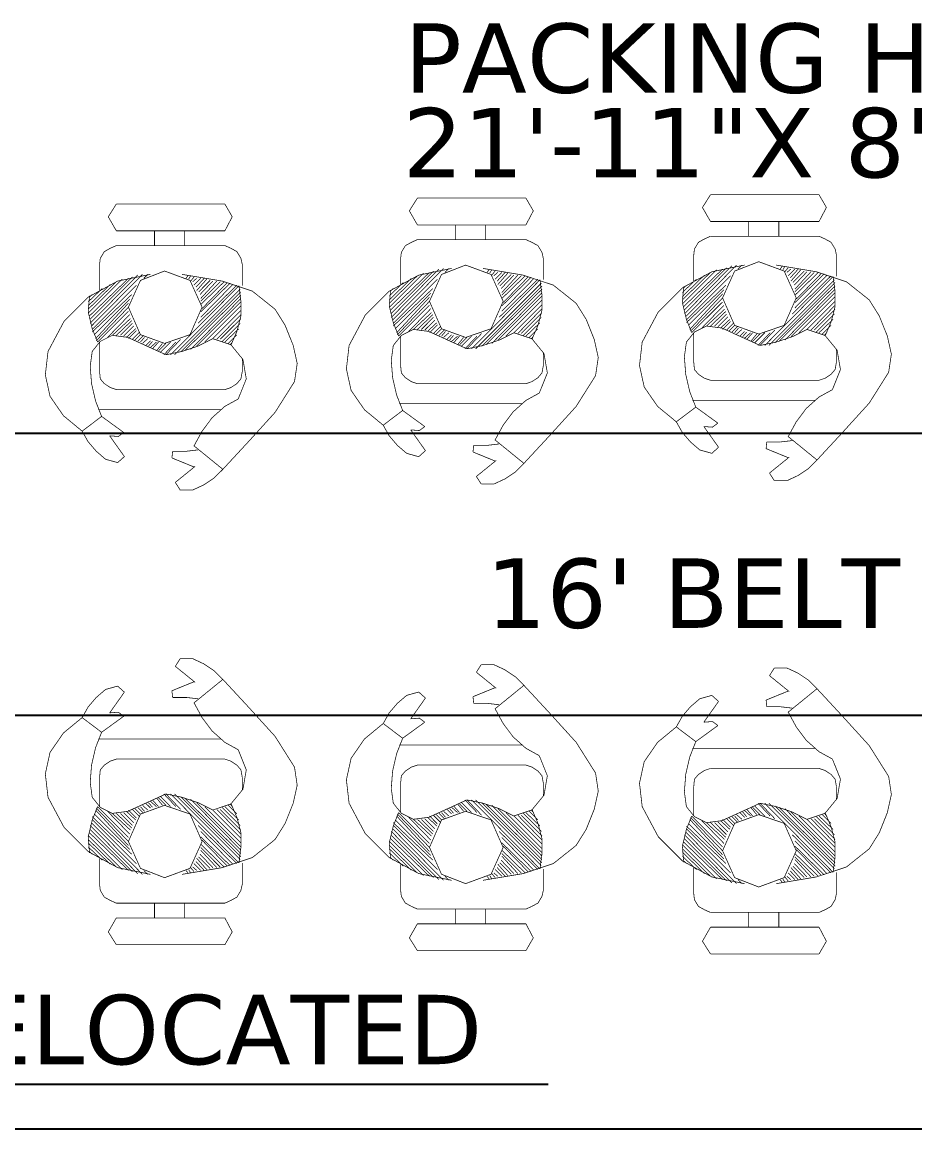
# Model space of a CAD drawing. Header units: inches. Extents: x -217 to 2701, y -906 to 3312.
# Drawn here: x 282.6 to 358.6, y 1929.2 to 2023.4 of the extents above; entities that cross this region are included whole.
import ezdxf

# ---------------------------------------------------------------- set-up
doc = ezdxf.new("R2010")
doc.units = ezdxf.units.IN
doc.header["$MEASUREMENT"] = 0
for name, color, linetype in [('COLUMN', 8, 'CONTINUOUS'), ('TEXT', 8, 'CONTINUOUS'), ('WALL', 7, 'CONTINUOUS')]:
    doc.layers.add(name, color=color, linetype=linetype)
doc.styles.add('VERDANA', font='verdana.ttf')

msp = doc.modelspace()

# ---------------------------------------------------------------- linework, layer by layer
at = {"layer": 'COLUMN', "linetype": 'Continuous'}
for p, q in [((445.986, 1988.435), (253.621, 1988.435)), ((445.986, 1964.435), (253.621, 1964.435))]:
    msp.add_line(p, q, dxfattribs=at)
at = {"layer": 'COLUMN', "linetype": 'Continuous', "const_width": 0.0614}
for points in [[(316.285, 2008.457), (315.6, 2007.371), (316.285, 2006.175)], [(325.523, 2008.457), (316.285, 2008.457)], [(325.523, 2006.175), (326.15, 2007.371), (325.523, 2008.457)], [(341.234, 2008.745), (340.548, 2007.659), (341.234, 2006.463)], [(350.471, 2008.745), (341.234, 2008.745)], [(350.471, 2006.463), (351.099, 2007.659), (350.471, 2008.745)], [(290.658, 2007.952), (289.973, 2006.866), (290.658, 2005.67)], [(299.896, 2007.952), (290.658, 2007.952)], [(299.896, 2005.67), (300.523, 2006.866), (299.896, 2007.952)], [(316.285, 2006.175), (325.523, 2006.175)], [(319.533, 2006.175), (319.533, 2004.921)], [(322.1, 2004.921), (322.1, 2006.175)], [(341.234, 2006.463), (350.471, 2006.463)], [(344.482, 2006.463), (344.482, 2005.209)], [(347.049, 2005.209), (347.049, 2006.463)], [(290.658, 2005.67), (299.896, 2005.67)], [(293.907, 2005.67), (293.907, 2004.416)], [(296.473, 2004.416), (296.473, 2005.67)], [(341.234, 2005.209), (340.72, 2004.979), (340.209, 2004.695), (339.866, 2004.126), (339.808, 2003.612)], [(341.234, 2005.209), (350.471, 2005.209)], [(351.952, 2003.612), (351.839, 2004.126), (351.496, 2004.695), (350.982, 2004.979), (350.471, 2005.209)], [(290.658, 2004.416), (290.145, 2004.187), (289.634, 2003.902), (289.291, 2003.333), (289.233, 2002.819)], [(290.658, 2004.416), (299.896, 2004.416)], [(301.377, 2002.819), (301.263, 2003.333), (300.921, 2003.902), (300.407, 2004.187), (299.896, 2004.416)], [(316.285, 2004.921), (315.771, 2004.692), (315.26, 2004.407), (314.918, 2003.838), (314.859, 2003.324)], [(316.285, 2004.921), (325.523, 2004.921)], [(327.003, 2003.324), (326.89, 2003.838), (326.547, 2004.407), (326.033, 2004.692), (325.523, 2004.921)], [(314.859, 2001.101), (314.859, 2003.324)], [(327.003, 2003.324), (327.003, 2001.502)], [(339.808, 2001.388), (339.808, 2003.612)], [(351.952, 2003.612), (351.952, 2001.789)], [(289.233, 2000.596), (289.233, 2002.819)], [(301.377, 2002.819), (301.377, 2000.996)], [(319.194, 2002.471), (316.398, 2001.899), (313.89, 2000.532), (311.837, 1998.479), (310.47, 1995.913)], [(314.061, 1998.308), (318.108, 2002.413)], [(314.174, 1998.079), (318.509, 2002.471)], [(317.313, 1999.675), (318.337, 1997.338), (320.39, 1996.598), (322.555, 1997.338), (323.583, 1999.675), (322.555, 2001.957), (320.39, 2002.756), (318.337, 2001.957), (317.313, 1999.675)], [(318.622, 2002.129), (318.964, 2002.471)], [(326.66, 1991.866), (325.523, 1991.239), (324.437, 1990.269), (323.583, 1989.128), (322.898, 1987.874), (325.351, 1985.88), (327.517, 1988.217), (329.796, 1990.725), (331.451, 1993.347), (331.68, 1994.888), (331.337, 1996.427), (330.652, 1998.137), (329.796, 1999.504), (327.86, 2001.046), (325.293, 2001.899), (321.873, 2002.471)], [(344.143, 2002.759), (341.347, 2002.187), (338.839, 2000.819), (336.786, 1998.767), (335.419, 1996.2)], [(338.952, 1999.223), (342.262, 2002.416)], [(339.01, 1998.596), (343.057, 2002.701)], [(339.01, 1998.938), (342.601, 2002.529)], [(339.123, 1998.366), (343.458, 2002.759)], [(342.262, 1999.963), (343.286, 1997.626), (345.339, 1996.886), (347.504, 1997.626), (348.532, 1999.963), (347.504, 2002.245), (345.339, 2003.043), (343.286, 2002.245), (342.262, 1999.963)], [(343.571, 2002.416), (343.913, 2002.759)], [(351.609, 1992.154), (350.471, 1991.527), (349.385, 1990.557), (348.532, 1989.416), (347.847, 1988.162), (350.3, 1986.168), (352.466, 1988.504), (354.745, 1991.013), (356.399, 1993.634), (356.629, 1995.176), (356.286, 1996.714), (355.601, 1998.424), (354.745, 1999.791), (352.808, 2001.333), (350.242, 2002.187), (346.822, 2002.759)], [(347.162, 2002.416), (347.333, 2002.642)], [(347.391, 2002.358), (347.562, 2002.642)], [(347.562, 2002.187), (347.847, 2002.529)], [(347.734, 2002.132), (348.076, 2002.416)], [(347.847, 2001.844), (348.419, 2002.416)], [(348.018, 2001.673), (348.703, 2002.416)], [(293.567, 2001.966), (290.772, 2001.394), (288.263, 2000.027), (286.211, 1997.974), (284.844, 1995.408)], [(288.263, 1998.656), (291.172, 2001.565)], [(288.376, 1998.43), (291.686, 2001.623)], [(288.435, 1997.803), (292.481, 2001.908)], [(288.435, 1998.146), (292.026, 2001.737)], [(288.548, 1997.573), (292.882, 2001.966)], [(291.686, 1999.17), (292.711, 1996.833), (294.763, 1996.093), (296.929, 1996.833), (297.957, 1999.17), (296.929, 2001.452), (294.763, 2002.251), (292.711, 2001.452), (291.686, 1999.17)], [(292.995, 2001.623), (293.338, 2001.966)], [(301.034, 1991.361), (299.896, 1990.734), (298.81, 1989.764), (297.957, 1988.623), (297.272, 1987.369), (299.725, 1985.375), (301.89, 1987.712), (304.169, 1990.22), (305.824, 1992.841), (306.054, 1994.383), (305.711, 1995.922), (305.026, 1997.632), (304.169, 1998.999), (302.233, 2000.541), (299.667, 2001.394), (296.247, 2001.966)], [(296.586, 2001.623), (296.758, 2001.85)], [(296.816, 2001.565), (296.987, 2001.85)], [(296.987, 2001.394), (297.272, 2001.737)], [(297.158, 2001.339), (297.501, 2001.623)], [(297.272, 2001.051), (297.844, 2001.623)], [(297.443, 2000.88), (298.128, 2001.623)], [(297.501, 2000.596), (298.354, 2001.565)], [(297.672, 2000.483), (298.639, 2001.452)], [(313.89, 1999.161), (316.799, 2002.07)], [(313.89, 1999.504), (316.285, 2001.844)], [(313.89, 1999.792), (315.771, 2001.615)], [(314.003, 1998.935), (317.313, 2002.129)], [(314.061, 1998.651), (317.652, 2002.242)], [(314.232, 1997.794), (317.995, 2001.556)], [(320.904, 1995.629), (326.719, 2001.502)], [(322.213, 2002.129), (322.384, 2002.355)], [(322.442, 2002.07), (322.614, 2002.355)], [(322.614, 2001.899), (322.898, 2002.242)], [(322.785, 2001.844), (323.128, 2002.129)], [(322.898, 2001.556), (323.47, 2002.129)], [(323.069, 2001.385), (323.755, 2002.129)], [(323.128, 2001.101), (323.981, 2002.07)], [(323.241, 1998.308), (326.547, 2001.556)], [(323.299, 2000.988), (324.265, 2001.957)], [(323.412, 2000.758), (324.495, 2001.899)], [(323.47, 2000.419), (324.837, 2001.899)], [(323.47, 2000.189), (325.122, 2001.844)], [(323.47, 1999.905), (325.464, 2001.844)], [(323.47, 1999.278), (325.978, 2001.728)], [(323.47, 1998.822), (326.205, 2001.615)], [(323.583, 1999.562), (325.691, 2001.728)], [(326.033, 1996.427), (326.547, 1997.623), (326.89, 1998.935), (326.89, 2000.189), (326.719, 2001.502)], [(338.839, 1999.449), (341.748, 2002.358)], [(338.839, 1999.791), (341.234, 2002.132)], [(338.839, 2000.079), (340.72, 2001.902)], [(338.839, 2000.419), (340.038, 2001.56)], [(339.181, 1998.082), (342.944, 2001.844)], [(345.853, 1995.916), (351.667, 2001.789)], [(346.195, 1995.916), (351.781, 2001.501)], [(348.076, 2001.388), (348.93, 2002.358)], [(348.19, 1998.596), (351.496, 2001.844)], [(348.248, 2001.275), (349.214, 2002.245)], [(348.361, 2001.046), (349.444, 2002.187)], [(348.419, 2000.706), (349.786, 2002.187)], [(348.419, 2000.192), (350.413, 2002.132)], [(348.419, 2000.477), (350.071, 2002.132)], [(348.419, 1999.565), (350.927, 2002.015)], [(348.419, 1999.109), (351.153, 2001.902)], [(348.532, 1999.85), (350.64, 2002.015)], [(350.982, 1996.714), (351.496, 1997.91), (351.839, 1999.223), (351.839, 2000.477), (351.667, 2001.789)], [(288.263, 1998.999), (290.658, 2001.339)], [(288.263, 1999.287), (290.145, 2001.11)], [(288.263, 1999.626), (289.463, 2000.767)], [(288.606, 1997.289), (292.368, 2001.051)], [(295.277, 1995.123), (301.092, 2000.996)], [(295.62, 1995.123), (301.205, 2000.709)], [(297.614, 1997.803), (300.921, 2001.051)], [(297.786, 2000.253), (298.868, 2001.394)], [(297.844, 1999.914), (299.211, 2001.394)], [(297.844, 1999.684), (299.495, 2001.339)], [(297.844, 1999.4), (299.838, 2001.339)], [(297.844, 1998.773), (300.352, 2001.223)], [(297.844, 1998.317), (300.578, 2001.11)], [(297.957, 1999.057), (300.064, 2001.223)], [(300.407, 1995.922), (300.921, 1997.118), (301.263, 1998.43), (301.263, 1999.684), (301.092, 2000.996)], [(313.89, 2000.131), (315.089, 2001.272)], [(314.003, 2000.645), (313.89, 1999.278), (314.232, 1997.852), (314.688, 1996.711)], [(314.003, 2000.532), (314.232, 2000.758)], [(314.232, 1997.568), (317.597, 2000.758)], [(321.246, 1995.629), (326.832, 2001.214)], [(321.757, 1995.855), (326.89, 2000.988)], [(322.1, 1995.971), (326.89, 2000.703)], [(338.952, 2000.932), (338.839, 1999.565), (339.181, 1998.14), (339.637, 1996.999)], [(338.952, 2000.819), (339.181, 2001.046)], [(339.181, 1997.855), (342.546, 2001.046)], [(339.353, 1997.626), (342.375, 2000.648)], [(346.706, 1996.142), (351.839, 2001.275)], [(347.049, 1996.259), (351.839, 2000.991)], [(347.562, 1996.372), (351.839, 2000.706)], [(288.376, 2000.14), (288.263, 1998.773), (288.606, 1997.347), (289.062, 1996.206)], [(288.376, 2000.027), (288.606, 2000.253)], [(288.606, 1997.063), (291.971, 2000.253)], [(288.777, 1996.833), (291.799, 1999.855)], [(296.131, 1995.35), (301.263, 2000.483)], [(296.473, 1995.466), (301.263, 2000.198)], [(296.987, 1995.579), (301.263, 1999.914)], [(297.501, 1995.864), (301.263, 1999.626)], [(314.404, 1997.338), (317.426, 2000.361)], [(314.517, 1996.996), (317.313, 2000.018)], [(314.575, 1996.824), (317.313, 1999.675)], [(322.614, 1996.084), (326.89, 2000.419)], [(323.128, 1996.369), (326.89, 2000.131)], [(323.81, 1996.711), (326.89, 1999.792)], [(339.466, 1997.283), (342.262, 2000.305)], [(339.524, 1997.112), (342.262, 1999.963)], [(339.637, 1996.999), (342.262, 1999.62)], [(348.076, 1996.656), (351.839, 2000.419)], [(348.758, 1996.999), (351.839, 2000.079)], [(349.444, 1997.283), (351.839, 1999.678)], [(288.89, 1996.491), (291.686, 1999.513)], [(288.949, 1996.319), (291.686, 1999.17)], [(289.062, 1996.206), (291.686, 1998.828)], [(298.183, 1996.206), (301.263, 1999.287)], [(298.868, 1996.491), (301.263, 1998.886)], [(314.688, 1996.711), (317.313, 1999.333)], [(315.545, 1997.109), (317.426, 1999.048)], [(315.942, 1997.28), (317.481, 1998.706)], [(324.495, 1996.996), (326.89, 1999.391)], [(324.837, 1996.941), (326.89, 1999.048)], [(325.122, 1996.941), (326.89, 1998.706)], [(340.494, 1997.396), (342.375, 1999.336)], [(340.891, 1997.568), (342.43, 1998.993)], [(341.234, 1997.568), (342.546, 1998.822)], [(349.786, 1997.228), (351.839, 1999.336)], [(350.071, 1997.228), (351.839, 1998.993)], [(289.918, 1996.604), (291.799, 1998.543)], [(290.316, 1996.775), (291.854, 1998.201)], [(290.658, 1996.775), (291.971, 1998.029)], [(291.001, 1996.775), (292.026, 1997.803)], [(299.211, 1996.436), (301.263, 1998.543)], [(299.495, 1996.436), (301.263, 1998.201)], [(299.667, 1996.264), (301.205, 1997.803)], [(316.285, 1997.28), (317.597, 1998.534)], [(316.627, 1997.28), (317.652, 1998.308)], [(316.912, 1997.225), (317.768, 1998.079)], [(317.141, 1997.109), (317.94, 1997.852)], [(317.313, 1996.996), (317.995, 1997.681)], [(325.293, 1996.77), (326.832, 1998.308)], [(325.523, 1996.711), (326.719, 1997.852)], [(341.576, 1997.568), (342.601, 1998.596)], [(341.861, 1997.513), (342.717, 1998.366)], [(342.09, 1997.396), (342.889, 1998.14)], [(342.262, 1997.283), (342.944, 1997.968)], [(342.601, 1997.228), (343.228, 1997.855)], [(350.242, 1997.057), (351.781, 1998.596)], [(350.471, 1996.999), (351.667, 1998.14)], [(291.628, 1996.604), (290.316, 1996.775), (289.291, 1996.264), (288.606, 1995.408), (288.435, 1994.154)], [(291.286, 1996.72), (292.142, 1997.573)], [(291.515, 1996.604), (292.313, 1997.347)], [(291.686, 1996.491), (292.368, 1997.176)], [(292.026, 1996.436), (292.653, 1997.063)], [(292.197, 1996.319), (292.711, 1996.833)], [(292.481, 1996.264), (292.995, 1996.775)], [(299.896, 1996.206), (301.092, 1997.347)], [(300.181, 1996.093), (300.921, 1996.833)], [(317.255, 1997.109), (315.942, 1997.28), (314.918, 1996.77), (314.232, 1995.913), (314.061, 1994.659)], [(317.255, 1997.109), (320.503, 1995.629), (321.873, 1995.913), (323.241, 1996.369), (324.495, 1996.996)], [(317.652, 1996.941), (318.279, 1997.568)], [(317.823, 1996.824), (318.337, 1997.338)], [(318.108, 1996.77), (318.622, 1997.28)], [(318.337, 1996.711), (318.68, 1997.109)], [(318.509, 1996.598), (318.964, 1996.996)], [(318.793, 1996.427), (319.194, 1996.824)], [(319.023, 1996.369), (319.365, 1996.77)], [(320.503, 1995.629), (321.757, 1996.941)], [(326.66, 1991.866), (327.346, 1993.576), (327.061, 1995.228), (326.033, 1996.482), (324.495, 1996.996)], [(325.807, 1996.598), (326.547, 1997.338)], [(325.978, 1996.482), (326.205, 1996.77)], [(342.203, 1997.396), (340.891, 1997.568), (339.866, 1997.057), (339.181, 1996.2), (339.01, 1994.946)], [(339.808, 1994.491), (339.808, 1996.999)], [(342.203, 1997.396), (345.452, 1995.916), (346.822, 1996.2), (348.19, 1996.656), (349.444, 1997.283)], [(342.772, 1997.112), (343.286, 1997.626)], [(343.057, 1997.057), (343.571, 1997.568)], [(343.286, 1996.999), (343.629, 1997.396)], [(343.458, 1996.886), (343.913, 1997.283)], [(343.742, 1996.714), (344.143, 1997.112)], [(343.971, 1996.656), (344.314, 1997.057)], [(344.143, 1996.543), (344.653, 1996.999)], [(344.314, 1996.43), (344.825, 1996.999)], [(344.653, 1996.259), (345.167, 1996.886)], [(344.825, 1996.259), (345.452, 1996.886)], [(344.996, 1996.142), (345.853, 1996.999)], [(345.28, 1995.916), (346.308, 1996.999)], [(345.452, 1995.916), (346.706, 1997.228)], [(351.609, 1992.154), (352.294, 1993.864), (352.01, 1995.515), (350.982, 1996.769), (349.444, 1997.283)], [(350.756, 1996.886), (351.496, 1997.626)], [(350.927, 1996.769), (351.153, 1997.057)], [(289.233, 1993.698), (289.233, 1996.206)], [(291.628, 1996.604), (294.877, 1995.123), (296.247, 1995.408), (297.614, 1995.864), (298.868, 1996.491)], [(292.711, 1996.206), (293.054, 1996.604)], [(292.882, 1996.093), (293.338, 1996.491)], [(293.167, 1995.922), (293.567, 1996.319)], [(293.396, 1995.864), (293.739, 1996.264)], [(293.567, 1995.751), (294.078, 1996.206)], [(293.739, 1995.637), (294.249, 1996.206)], [(294.078, 1995.466), (294.592, 1996.093)], [(294.249, 1995.466), (294.877, 1996.093)], [(294.421, 1995.35), (295.277, 1996.206)], [(294.705, 1995.123), (295.733, 1996.206)], [(294.877, 1995.123), (296.131, 1996.436)], [(301.034, 1991.361), (301.719, 1993.071), (301.435, 1994.723), (300.407, 1995.977), (298.868, 1996.491)], [(300.352, 1995.977), (300.578, 1996.264)], [(310.47, 1995.913), (310.241, 1993.919), (310.641, 1992.092), (311.782, 1990.441), (313.376, 1989.128)], [(314.859, 1994.203), (314.859, 1996.711)], [(319.194, 1996.256), (319.705, 1996.711)], [(319.365, 1996.142), (319.876, 1996.711)], [(319.705, 1995.971), (320.219, 1996.598)], [(319.876, 1995.971), (320.503, 1996.598)], [(320.047, 1995.855), (320.904, 1996.711)], [(320.332, 1995.629), (321.36, 1996.711)], [(335.419, 1996.2), (335.189, 1994.206), (335.59, 1992.38), (336.731, 1990.728), (338.325, 1989.416)], [(284.844, 1995.408), (284.614, 1993.414), (285.015, 1991.587), (286.156, 1989.936), (287.749, 1988.623)], [(327.003, 1995.286), (327.003, 1994.203)], [(339.01, 1994.946), (339.123, 1993.463), (339.466, 1991.982), (339.98, 1990.67)], [(351.952, 1995.573), (351.952, 1994.491)], [(288.435, 1994.154), (288.548, 1992.67), (288.89, 1991.19), (289.404, 1989.878)], [(301.377, 1994.781), (301.377, 1993.698)], [(314.061, 1994.659), (314.174, 1993.175), (314.517, 1991.695), (315.031, 1990.383)], [(314.859, 1994.203), (314.918, 1993.576), (315.26, 1993.175), (315.771, 1992.836), (316.285, 1992.665)], [(325.523, 1992.665), (326.033, 1992.836), (326.547, 1993.175), (326.89, 1993.576), (327.003, 1994.203)], [(339.808, 1994.491), (339.866, 1993.864), (340.209, 1993.463), (340.72, 1993.123), (341.234, 1992.952)], [(350.471, 1992.952), (350.982, 1993.123), (351.496, 1993.463), (351.839, 1993.864), (351.952, 1994.491)], [(289.233, 1993.698), (289.291, 1993.071), (289.634, 1992.67), (290.145, 1992.331), (290.658, 1992.159)], [(299.896, 1992.159), (300.407, 1992.331), (300.921, 1992.67), (301.263, 1993.071), (301.377, 1993.698)], [(299.896, 1992.159), (290.658, 1992.159)], [(325.523, 1992.665), (316.285, 1992.665)], [(350.471, 1992.952), (341.234, 1992.952)], [(339.695, 1991.239), (350.129, 1991.239)], [(289.12, 1990.446), (299.554, 1990.446)], [(313.376, 1989.128), (315.031, 1990.383), (316.912, 1989.015)], [(314.746, 1990.951), (325.18, 1990.951)], [(338.325, 1989.416), (339.98, 1990.67), (341.861, 1989.303)], [(287.749, 1988.623), (289.404, 1989.878), (291.286, 1988.51)], [(338.325, 1989.416), (338.839, 1988.504), (339.524, 1987.706), (340.322, 1987.021), (341.347, 1986.736)], [(341.861, 1989.303), (341.405, 1988.96), (340.665, 1989.018)], [(287.749, 1988.623), (288.263, 1987.712), (288.949, 1986.914), (289.747, 1986.228), (290.772, 1985.944)], [(291.286, 1988.51), (290.83, 1988.168), (290.09, 1988.226)], [(313.376, 1989.128), (313.89, 1988.217), (314.575, 1987.419), (315.373, 1986.733), (316.398, 1986.449)], [(316.912, 1989.015), (316.456, 1988.673), (315.716, 1988.731)], [(316.97, 1986.963), (315.716, 1988.731)], [(341.919, 1987.25), (340.665, 1989.018)], [(291.344, 1986.458), (290.09, 1988.226)], [(321.017, 1986.847), (321.075, 1987.419)], [(321.075, 1987.419), (322.271, 1987.419)], [(322.271, 1987.419), (323.241, 1987.532)], [(345.966, 1987.134), (346.024, 1987.706)], [(346.024, 1987.706), (347.22, 1987.706)], [(347.22, 1987.706), (348.19, 1987.819)], [(290.772, 1985.944), (291.344, 1986.458)], [(295.39, 1986.341), (295.449, 1986.914)], [(295.449, 1986.914), (296.645, 1986.914)], [(296.645, 1986.914), (297.614, 1987.027)], [(316.398, 1986.449), (316.97, 1986.963)], [(322.918, 1986.072), (321.017, 1986.847)], [(341.347, 1986.736), (341.919, 1987.25)], [(347.867, 1986.359), (345.966, 1987.134)], [(347.94, 1986.418), (346.254, 1985.055)], [(297.292, 1985.566), (295.39, 1986.341)], [(297.364, 1985.625), (295.679, 1984.262)], [(322.991, 1986.13), (321.305, 1984.767)], [(325.351, 1985.88), (324.61, 1985.142), (323.734, 1984.558), (322.781, 1984.114), (321.717, 1984.118)], [(350.3, 1986.168), (349.559, 1985.429), (348.683, 1984.846), (347.729, 1984.402), (346.666, 1984.405)], [(299.725, 1985.375), (298.984, 1984.636), (298.108, 1984.053), (297.154, 1983.609), (296.091, 1983.613)], [(321.717, 1984.118), (321.305, 1984.767)], [(346.666, 1984.405), (346.254, 1985.055)], [(296.091, 1983.613), (295.679, 1984.262)], [(296.091, 1969.258), (295.679, 1968.608)], [(297.364, 1967.245), (295.679, 1968.608)], [(299.725, 1967.495), (298.984, 1968.234), (298.108, 1968.817), (297.154, 1969.261), (296.091, 1969.258)], [(321.717, 1968.753), (321.305, 1968.103)], [(325.351, 1966.99), (324.61, 1967.729), (323.734, 1968.312), (322.781, 1968.756), (321.717, 1968.753)], [(322.991, 1966.74), (321.305, 1968.103)], [(346.666, 1968.465), (346.254, 1967.816)], [(347.94, 1966.453), (346.254, 1967.816)], [(350.3, 1966.703), (349.559, 1967.441), (348.683, 1968.025), (347.729, 1968.469), (346.666, 1968.465)], [(287.749, 1964.247), (288.263, 1965.159), (288.949, 1965.957), (289.747, 1966.642), (290.772, 1966.927)], [(290.772, 1966.927), (291.344, 1966.413)], [(297.292, 1967.304), (295.39, 1966.529)], [(301.034, 1961.509), (299.896, 1962.136), (298.81, 1963.106), (297.957, 1964.247), (297.272, 1965.501), (299.725, 1967.495), (301.89, 1965.159), (304.169, 1962.65), (305.824, 1960.029), (306.054, 1958.487), (305.711, 1956.949), (305.026, 1955.239), (304.169, 1953.872), (302.233, 1952.33), (299.667, 1951.476), (296.247, 1950.904)], [(322.918, 1966.799), (321.017, 1966.024)], [(326.66, 1961.004), (325.523, 1961.631), (324.437, 1962.601), (323.583, 1963.742), (322.898, 1964.996), (325.351, 1966.99), (327.517, 1964.653), (329.796, 1962.145), (331.451, 1959.524), (331.68, 1957.982), (331.337, 1956.444), (330.652, 1954.734), (329.796, 1953.366), (327.86, 1951.825), (325.293, 1950.971), (321.873, 1950.399)], [(351.609, 1960.717), (350.471, 1961.344), (349.385, 1962.313), (348.532, 1963.454), (347.847, 1964.709), (350.3, 1966.703), (352.466, 1964.366), (354.745, 1961.858), (356.399, 1959.236), (356.629, 1957.695), (356.286, 1956.156), (355.601, 1954.446), (354.745, 1953.079), (352.808, 1951.537), (350.242, 1950.684), (346.822, 1950.112)], [(291.344, 1966.413), (290.09, 1964.645)], [(295.39, 1966.529), (295.449, 1965.957)], [(295.449, 1965.957), (296.645, 1965.957)], [(296.645, 1965.957), (297.614, 1965.844)], [(313.376, 1963.742), (313.89, 1964.653), (314.575, 1965.452), (315.373, 1966.137), (316.398, 1966.421)], [(316.97, 1965.908), (315.716, 1964.14)], [(316.398, 1966.421), (316.97, 1965.908)], [(321.017, 1966.024), (321.075, 1965.452)], [(338.325, 1963.454), (338.839, 1964.366), (339.524, 1965.164), (340.322, 1965.85), (341.347, 1966.134)], [(341.347, 1966.134), (341.919, 1965.62)], [(347.867, 1966.511), (345.966, 1965.736)], [(345.966, 1965.736), (346.024, 1965.164)], [(321.075, 1965.452), (322.271, 1965.452)], [(322.271, 1965.452), (323.241, 1965.339)], [(341.919, 1965.62), (340.665, 1963.852)], [(346.024, 1965.164), (347.22, 1965.164)], [(347.22, 1965.164), (348.19, 1965.051)], [(284.844, 1957.463), (284.614, 1959.457), (285.015, 1961.283), (286.156, 1962.935), (287.749, 1964.247)], [(287.749, 1964.247), (289.404, 1962.993), (291.286, 1964.36)], [(291.286, 1964.36), (290.83, 1964.703), (290.09, 1964.645)], [(313.376, 1963.742), (315.031, 1962.488), (316.912, 1963.855)], [(316.912, 1963.855), (316.456, 1964.198), (315.716, 1964.14)], [(341.861, 1963.568), (341.405, 1963.91), (340.665, 1963.852)], [(288.435, 1958.717), (288.548, 1960.2), (288.89, 1961.681), (289.404, 1962.993)], [(310.47, 1956.957), (310.241, 1958.952), (310.641, 1960.778), (311.782, 1962.43), (313.376, 1963.742)], [(335.419, 1956.67), (335.189, 1958.664), (335.59, 1960.49), (336.731, 1962.142), (338.325, 1963.454)], [(338.325, 1963.454), (339.98, 1962.2), (341.861, 1963.568)], [(289.12, 1962.424), (299.554, 1962.424)], [(314.061, 1958.212), (314.174, 1959.695), (314.517, 1961.176), (315.031, 1962.488)], [(314.746, 1961.919), (325.18, 1961.919)], [(339.01, 1957.924), (339.123, 1959.408), (339.466, 1960.888), (339.98, 1962.2)], [(301.034, 1961.509), (301.719, 1959.799), (301.435, 1958.148), (300.407, 1956.894), (298.868, 1956.38)], [(326.66, 1961.004), (327.346, 1959.294), (327.061, 1957.643), (326.033, 1956.389), (324.495, 1955.875)], [(339.695, 1961.631), (350.129, 1961.631)], [(289.233, 1959.172), (289.291, 1959.799), (289.634, 1960.2), (290.145, 1960.54), (290.658, 1960.711)], [(299.896, 1960.711), (290.658, 1960.711)], [(299.896, 1960.711), (300.407, 1960.54), (300.921, 1960.2), (301.263, 1959.799), (301.377, 1959.172)], [(314.859, 1958.667), (314.918, 1959.294), (315.26, 1959.695), (315.771, 1960.035), (316.285, 1960.206)], [(325.523, 1960.206), (316.285, 1960.206)], [(325.523, 1960.206), (326.033, 1960.035), (326.547, 1959.695), (326.89, 1959.294), (327.003, 1958.667)], [(351.609, 1960.717), (352.294, 1959.007), (352.01, 1957.355), (350.982, 1956.101), (349.444, 1955.587)], [(289.233, 1959.172), (289.233, 1956.664)], [(301.377, 1958.09), (301.377, 1959.172)], [(339.808, 1958.38), (339.866, 1959.007), (340.209, 1959.408), (340.72, 1959.747), (341.234, 1959.918)], [(350.471, 1959.918), (341.234, 1959.918)], [(350.471, 1959.918), (350.982, 1959.747), (351.496, 1959.408), (351.839, 1959.007), (351.952, 1958.38)], [(291.628, 1956.267), (290.316, 1956.095), (289.291, 1956.606), (288.606, 1957.463), (288.435, 1958.717)], [(317.255, 1955.762), (315.942, 1955.59), (314.918, 1956.101), (314.232, 1956.957), (314.061, 1958.212)], [(314.859, 1958.667), (314.859, 1956.159)], [(327.003, 1957.585), (327.003, 1958.667)], [(339.808, 1958.38), (339.808, 1955.872)], [(351.952, 1957.297), (351.952, 1958.38)], [(293.567, 1950.904), (290.772, 1951.476), (288.263, 1952.844), (286.211, 1954.896), (284.844, 1957.463)], [(291.628, 1956.267), (294.877, 1957.747), (296.247, 1957.463), (297.614, 1957.007), (298.868, 1956.38)], [(293.739, 1957.233), (294.249, 1956.664)], [(294.078, 1957.404), (294.592, 1956.777)], [(294.249, 1957.404), (294.877, 1956.777)], [(294.421, 1957.521), (295.277, 1956.664)], [(294.705, 1957.747), (295.733, 1956.664)], [(294.877, 1957.747), (296.131, 1956.435)], [(295.277, 1957.747), (301.092, 1951.874)], [(295.62, 1957.747), (301.205, 1952.162)], [(296.131, 1957.521), (301.263, 1952.388)], [(296.473, 1957.404), (301.263, 1952.672)], [(296.987, 1957.291), (301.263, 1952.957)], [(317.255, 1955.762), (320.503, 1957.242), (321.873, 1956.957), (323.241, 1956.502), (324.495, 1955.875)], [(320.332, 1957.242), (321.36, 1956.159)], [(320.503, 1957.242), (321.757, 1955.93)], [(320.904, 1957.242), (326.719, 1951.369)], [(321.246, 1957.242), (326.832, 1951.657)], [(342.203, 1955.474), (340.891, 1955.303), (339.866, 1955.813), (339.181, 1956.67), (339.01, 1957.924)], [(288.376, 1952.731), (288.263, 1954.098), (288.606, 1955.523), (289.062, 1956.664)], [(288.89, 1956.38), (291.686, 1953.358)], [(288.949, 1956.551), (291.686, 1953.7)], [(289.062, 1956.664), (291.686, 1954.043)], [(289.918, 1956.267), (291.799, 1954.327)], [(291.515, 1956.267), (292.313, 1955.523)], [(291.686, 1953.7), (292.711, 1956.037), (294.763, 1956.777), (296.929, 1956.037), (297.957, 1953.7), (296.929, 1951.418), (294.763, 1950.62), (292.711, 1951.418), (291.686, 1953.7)], [(291.686, 1956.38), (292.368, 1955.694)], [(292.026, 1956.435), (292.653, 1955.808)], [(292.197, 1956.551), (292.711, 1956.037)], [(292.481, 1956.606), (292.995, 1956.095)], [(292.711, 1956.664), (293.054, 1956.267)], [(292.882, 1956.777), (293.338, 1956.38)], [(293.167, 1956.949), (293.567, 1956.551)], [(293.396, 1957.007), (293.739, 1956.606)], [(293.567, 1957.12), (294.078, 1956.664)], [(297.501, 1957.007), (301.263, 1953.244)], [(298.183, 1956.664), (301.263, 1953.584)], [(298.868, 1956.38), (301.263, 1953.985)], [(299.211, 1956.435), (301.263, 1954.327)], [(299.495, 1956.435), (301.263, 1954.67)], [(299.667, 1956.606), (301.205, 1955.067)], [(299.896, 1956.664), (301.092, 1955.523)], [(300.181, 1956.777), (300.921, 1956.037)], [(300.352, 1956.894), (300.578, 1956.606)], [(300.407, 1956.949), (300.921, 1955.753), (301.263, 1954.44), (301.263, 1953.186), (301.092, 1951.874)], [(319.194, 1950.399), (316.398, 1950.971), (313.89, 1952.339), (311.837, 1954.391), (310.47, 1956.957)], [(317.313, 1953.195), (318.337, 1955.532), (320.39, 1956.272), (322.555, 1955.532), (323.583, 1953.195), (322.555, 1950.913), (320.39, 1950.115), (318.337, 1950.913), (317.313, 1953.195)], [(318.509, 1956.272), (318.964, 1955.875)], [(318.793, 1956.444), (319.194, 1956.046)], [(319.023, 1956.502), (319.365, 1956.101)], [(319.194, 1956.615), (319.705, 1956.159)], [(319.365, 1956.728), (319.876, 1956.159)], [(319.705, 1956.899), (320.219, 1956.272)], [(319.876, 1956.899), (320.503, 1956.272)], [(320.047, 1957.016), (320.904, 1956.159)], [(321.757, 1957.016), (326.89, 1951.883)], [(322.1, 1956.899), (326.89, 1952.167)], [(322.614, 1956.786), (326.89, 1952.452)], [(323.128, 1956.502), (326.89, 1952.739)], [(325.807, 1956.272), (326.547, 1955.532)], [(325.978, 1956.389), (326.205, 1956.101)], [(326.033, 1956.444), (326.547, 1955.248), (326.89, 1953.935), (326.89, 1952.681), (326.719, 1951.369)], [(344.143, 1950.112), (341.347, 1950.684), (338.839, 1952.051), (336.786, 1954.104), (335.419, 1956.67)], [(342.203, 1955.474), (345.452, 1956.954), (346.822, 1956.67), (348.19, 1956.214), (349.444, 1955.587)], [(344.143, 1956.327), (344.653, 1955.872)], [(344.314, 1956.44), (344.825, 1955.872)], [(344.653, 1956.612), (345.167, 1955.985)], [(344.825, 1956.612), (345.452, 1955.985)], [(344.996, 1956.728), (345.853, 1955.872)], [(345.28, 1956.954), (346.308, 1955.872)], [(345.452, 1956.954), (346.706, 1955.642)], [(345.853, 1956.954), (351.667, 1951.081)], [(346.195, 1956.954), (351.781, 1951.369)], [(346.706, 1956.728), (351.839, 1951.595)], [(347.049, 1956.612), (351.839, 1951.88)], [(347.562, 1956.499), (351.839, 1952.164)], [(288.548, 1955.297), (292.882, 1950.904)], [(288.606, 1955.808), (291.971, 1952.617)], [(288.606, 1955.581), (292.368, 1951.819)], [(288.777, 1956.037), (291.799, 1953.015)], [(290.316, 1956.095), (291.854, 1954.67)], [(290.658, 1956.095), (291.971, 1954.841)], [(291.001, 1956.095), (292.026, 1955.067)], [(291.286, 1956.15), (292.142, 1955.297)], [(314.003, 1952.225), (313.89, 1953.593), (314.232, 1955.018), (314.688, 1956.159)], [(314.232, 1955.303), (317.597, 1952.112)], [(314.404, 1955.532), (317.426, 1952.51)], [(314.517, 1955.875), (317.313, 1952.853)], [(314.575, 1956.046), (317.313, 1953.195)], [(314.688, 1956.159), (317.313, 1953.538)], [(315.545, 1955.762), (317.426, 1953.822)], [(315.942, 1955.59), (317.481, 1954.165)], [(316.285, 1955.59), (317.597, 1954.336)], [(316.627, 1955.59), (317.652, 1954.562)], [(316.912, 1955.645), (317.768, 1954.792)], [(317.141, 1955.762), (317.94, 1955.018)], [(317.313, 1955.875), (317.995, 1955.189)], [(317.652, 1955.93), (318.279, 1955.303)], [(317.823, 1956.046), (318.337, 1955.532)], [(318.108, 1956.101), (318.622, 1955.59)], [(318.337, 1956.159), (318.68, 1955.762)], [(323.81, 1956.159), (326.89, 1953.079)], [(324.495, 1955.875), (326.89, 1953.48)], [(324.837, 1955.93), (326.89, 1953.822)], [(325.122, 1955.93), (326.89, 1954.165)], [(325.293, 1956.101), (326.832, 1954.562)], [(325.523, 1956.159), (326.719, 1955.018)], [(338.952, 1951.938), (338.839, 1953.305), (339.181, 1954.731), (339.637, 1955.872)], [(339.466, 1955.587), (342.262, 1952.565)], [(339.524, 1955.758), (342.262, 1952.908)], [(339.637, 1955.872), (342.262, 1953.25)], [(340.494, 1955.474), (342.375, 1953.535)], [(340.891, 1955.303), (342.43, 1953.877)], [(341.234, 1955.303), (342.546, 1954.049)], [(341.576, 1955.303), (342.601, 1954.275)], [(341.861, 1955.358), (342.717, 1954.504)], [(342.09, 1955.474), (342.889, 1954.731)], [(342.262, 1952.908), (343.286, 1955.245), (345.339, 1955.985), (347.504, 1955.245), (348.532, 1952.908), (347.504, 1950.626), (345.339, 1949.827), (343.286, 1950.626), (342.262, 1952.908)], [(342.262, 1955.587), (342.944, 1954.902)], [(342.601, 1955.642), (343.228, 1955.015)], [(342.772, 1955.758), (343.286, 1955.245)], [(343.057, 1955.813), (343.571, 1955.303)], [(343.286, 1955.872), (343.629, 1955.474)], [(343.458, 1955.985), (343.913, 1955.587)], [(343.742, 1956.156), (344.143, 1955.758)], [(343.971, 1956.214), (344.314, 1955.813)], [(348.076, 1956.214), (351.839, 1952.452)], [(348.758, 1955.872), (351.839, 1952.791)], [(349.444, 1955.587), (351.839, 1953.192)], [(349.786, 1955.642), (351.839, 1953.535)], [(350.071, 1955.642), (351.839, 1953.877)], [(350.242, 1955.813), (351.781, 1954.275)], [(350.471, 1955.872), (351.667, 1954.731)], [(350.756, 1955.985), (351.496, 1955.245)], [(350.927, 1956.101), (351.153, 1955.813)], [(350.982, 1956.156), (351.496, 1954.96), (351.839, 1953.648), (351.839, 1952.394), (351.667, 1951.081)], [(288.376, 1954.44), (291.686, 1951.247)], [(288.435, 1955.067), (292.481, 1950.962)], [(288.435, 1954.725), (292.026, 1951.134)], [(297.614, 1955.067), (300.921, 1951.819)], [(297.844, 1954.554), (300.578, 1951.761)], [(314.061, 1954.562), (318.108, 1950.457)], [(314.174, 1954.792), (318.509, 1950.399)], [(314.232, 1955.076), (317.995, 1951.314)], [(323.241, 1954.562), (326.547, 1951.314)], [(339.123, 1954.504), (343.458, 1950.112)], [(339.181, 1955.015), (342.546, 1951.825)], [(339.181, 1954.789), (342.944, 1951.026)], [(339.353, 1955.245), (342.375, 1952.222)], [(288.263, 1954.214), (291.172, 1951.305)], [(288.263, 1953.872), (290.658, 1951.531)], [(288.263, 1953.584), (290.145, 1951.761)], [(297.844, 1954.098), (300.352, 1951.648)], [(297.844, 1953.471), (299.838, 1951.531)], [(297.957, 1953.813), (300.064, 1951.648)], [(313.89, 1953.709), (316.799, 1950.8)], [(314.003, 1953.935), (317.313, 1950.742)], [(314.061, 1954.22), (317.652, 1950.629)], [(323.47, 1954.048), (326.205, 1951.256)], [(323.47, 1953.593), (325.978, 1951.143)], [(338.839, 1953.422), (341.748, 1950.513)], [(338.952, 1953.648), (342.262, 1950.454)], [(339.01, 1954.275), (343.057, 1950.17)], [(339.01, 1953.932), (342.601, 1950.341)], [(348.19, 1954.275), (351.496, 1951.026)], [(348.419, 1953.761), (351.153, 1950.968)], [(288.263, 1953.244), (289.463, 1952.103)], [(288.376, 1952.844), (288.606, 1952.617)], [(297.786, 1952.617), (298.868, 1951.476)], [(297.844, 1953.186), (299.495, 1951.531)], [(297.844, 1952.957), (299.211, 1951.476)], [(313.89, 1953.366), (316.285, 1951.026)], [(313.89, 1953.079), (315.771, 1951.256)], [(313.89, 1952.739), (315.089, 1951.598)], [(323.47, 1952.966), (325.464, 1951.026)], [(323.47, 1952.681), (325.122, 1951.026)], [(323.583, 1953.308), (325.691, 1951.143)], [(338.839, 1953.079), (341.234, 1950.739)], [(338.839, 1952.791), (340.72, 1950.968)], [(348.419, 1953.305), (350.927, 1950.855)], [(348.419, 1952.678), (350.413, 1950.739)], [(348.532, 1953.021), (350.64, 1950.855)], [(289.233, 1952.275), (289.233, 1950.051)], [(297.158, 1951.531), (297.501, 1951.247)], [(297.272, 1951.819), (297.844, 1951.247)], [(297.443, 1951.99), (298.128, 1951.247)], [(297.501, 1952.275), (298.354, 1951.305)], [(297.672, 1952.388), (298.639, 1951.418)], [(301.377, 1950.051), (301.377, 1951.874)], [(314.003, 1952.339), (314.232, 1952.112)], [(314.859, 1951.77), (314.859, 1949.546)], [(323.128, 1951.77), (323.981, 1950.8)], [(323.299, 1951.883), (324.265, 1950.913)], [(323.412, 1952.112), (324.495, 1950.971)], [(323.47, 1952.452), (324.837, 1950.971)], [(338.839, 1952.452), (340.038, 1951.311)], [(338.952, 1952.051), (339.181, 1951.825)], [(348.248, 1951.595), (349.214, 1950.626)], [(348.361, 1951.825), (349.444, 1950.684)], [(348.419, 1952.394), (350.071, 1950.739)], [(348.419, 1952.164), (349.786, 1950.684)], [(292.995, 1951.247), (293.338, 1950.904)], [(296.586, 1951.247), (296.758, 1951.021)], [(296.816, 1951.305), (296.987, 1951.021)], [(296.987, 1951.476), (297.272, 1951.134)], [(318.622, 1950.742), (318.964, 1950.399)], [(322.213, 1950.742), (322.384, 1950.516)], [(322.442, 1950.8), (322.614, 1950.516)], [(322.614, 1950.971), (322.898, 1950.629)], [(322.785, 1951.026), (323.128, 1950.742)], [(322.898, 1951.314), (323.47, 1950.742)], [(323.069, 1951.485), (323.755, 1950.742)], [(327.003, 1949.546), (327.003, 1951.369)], [(339.808, 1951.482), (339.808, 1949.258)], [(347.562, 1950.684), (347.847, 1950.341)], [(347.734, 1950.739), (348.076, 1950.454)], [(347.847, 1951.026), (348.419, 1950.454)], [(348.018, 1951.198), (348.703, 1950.454)], [(348.076, 1951.482), (348.93, 1950.513)], [(351.952, 1949.258), (351.952, 1951.081)], [(290.658, 1948.454), (290.145, 1948.684), (289.634, 1948.968), (289.291, 1949.537), (289.233, 1950.051)], [(301.377, 1950.051), (301.263, 1949.537), (300.921, 1948.968), (300.407, 1948.684), (299.896, 1948.454)], [(343.571, 1950.454), (343.913, 1950.112)], [(347.162, 1950.454), (347.333, 1950.228)], [(347.391, 1950.513), (347.562, 1950.228)], [(316.285, 1947.949), (315.771, 1948.179), (315.26, 1948.463), (314.918, 1949.032), (314.859, 1949.546)], [(327.003, 1949.546), (326.89, 1949.032), (326.547, 1948.463), (326.033, 1948.179), (325.523, 1947.949)], [(341.234, 1947.662), (340.72, 1947.891), (340.209, 1948.176), (339.866, 1948.745), (339.808, 1949.258)], [(351.952, 1949.258), (351.839, 1948.745), (351.496, 1948.176), (350.982, 1947.891), (350.471, 1947.662)], [(290.658, 1948.454), (299.896, 1948.454)], [(293.907, 1947.2), (293.907, 1948.454)], [(296.473, 1948.454), (296.473, 1947.2)], [(316.285, 1947.949), (325.523, 1947.949)], [(319.533, 1946.695), (319.533, 1947.949)], [(322.1, 1947.949), (322.1, 1946.695)], [(290.658, 1944.918), (289.973, 1946.004), (290.658, 1947.2)], [(290.658, 1947.2), (299.896, 1947.2)], [(299.896, 1947.2), (300.523, 1946.004), (299.896, 1944.918)], [(341.234, 1947.662), (350.471, 1947.662)], [(344.482, 1946.408), (344.482, 1947.662)], [(347.049, 1947.662), (347.049, 1946.408)], [(316.285, 1944.413), (315.6, 1945.499), (316.285, 1946.695)], [(316.285, 1946.695), (325.523, 1946.695)], [(325.523, 1946.695), (326.15, 1945.499), (325.523, 1944.413)], [(341.234, 1944.126), (340.548, 1945.212), (341.234, 1946.408)], [(341.234, 1946.408), (350.471, 1946.408)], [(350.471, 1946.408), (351.099, 1945.212), (350.471, 1944.126)], [(299.896, 1944.918), (290.658, 1944.918)], [(325.523, 1944.413), (316.285, 1944.413)], [(350.471, 1944.126), (341.234, 1944.126)]]:
    msp.add_lwpolyline(points, dxfattribs=at)
at = {"layer": 'WALL'}
msp.add_line((327.411, 1933.012), (267.311, 1933.012), dxfattribs=at)
at = {"layer": 'WALL', "linetype": 'Continuous'}
msp.add_line((213, 1929.244), (476, 1929.244), dxfattribs=at)

# ---------------------------------------------------------------- texts
at = {"layer": 'TEXT', "lineweight": 0, "style": 'VERDANA'}
for s, height, p in [('PACKING HALL', 5.90551, (315.179, 2017.419)), ('21\'-11"X 8\'-0"', 5.90551, (315.03, 2010.219)), ("16' BELT", 5.9055, (322.107, 1971.883))]:
    msp.add_text(s, height=height, dxfattribs=at).set_placement(p)
at = {"layer": 'TEXT', "insert": (297.24, 1937.641), "char_height": 5.9055, "width": 145.17125, "attachment_point": 5, "style": 'VERDANA'}
msp.add_mtext('RELOCATED', dxfattribs=at)

doc.saveas('drawing.dxf')
